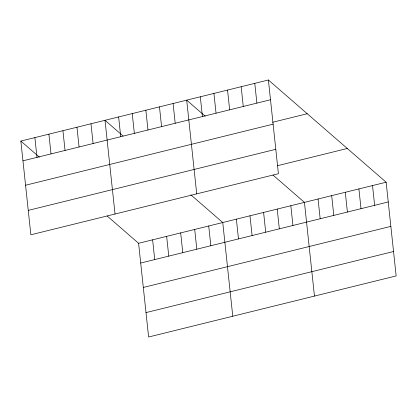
<?xml version="1.0" encoding="UTF-8"?>
<svg xmlns="http://www.w3.org/2000/svg" width="417" height="417" viewBox="0 0 417 417"><rect width="100%" height="100%" fill="white"/><g stroke="black" fill="none" stroke-linecap="round" stroke-linejoin="round"><path stroke-width="0.63" d="M268.392 79.996L278.405 173.712L30.863 234.787L20.85 141.071L268.392 79.996L386.137 182.213L396.15 275.929L148.608 337.004L138.595 243.288L107.138 215.98M22.961 160.826L270.503 99.752M272.593 122.28L307.246 113.726M25.567 185.231L273.109 124.157M28.257 210.382L275.799 149.302M277.347 165.737L347.278 148.483M138.595 243.288L386.137 182.213M140.706 263.038L388.248 201.964M143.312 287.449L390.854 226.374M146.002 312.594L393.544 251.519M205.206 116.213L186.701 100.153L196.72 193.869M272.994 175.062L304.446 202.365L314.46 296.08M123.051 135.968L105.016 120.305L115.029 214.02M190.84 194.817L222.756 222.522L232.775 316.237M20.85 141.071L39.354 157.136M372.522 185.57L374.633 205.326M358.907 188.932L361.018 208.682M345.292 192.289L347.403 212.044M331.677 195.651L333.788 215.401M318.062 199.008L320.173 218.763M290.831 205.727L292.942 225.477M277.216 209.084L279.327 228.839M254.777 83.358L256.888 103.108M263.601 212.446L265.712 232.196M241.162 86.715L243.273 106.465M249.986 215.803L252.097 235.558M227.546 90.072L229.658 109.827M236.371 219.165L238.482 238.915M213.931 93.434L216.042 113.184M200.316 96.791L202.427 116.546M208.729 225.983L210.84 245.738M194.703 229.444L196.814 249.199M173.086 103.51L175.197 123.265M180.676 232.905L182.787 252.66M159.471 106.872L161.582 126.622M166.649 236.366L168.76 256.121M145.856 110.229L147.967 129.984M152.622 239.827L154.733 259.577M132.241 113.591L134.352 133.341M118.631 116.948L120.742 136.698M90.984 123.766L93.095 143.521M76.957 127.227L79.068 146.982M62.931 130.688L65.042 150.443M48.904 134.149L51.015 153.904M34.877 137.61L36.988 157.365"/></g></svg>
